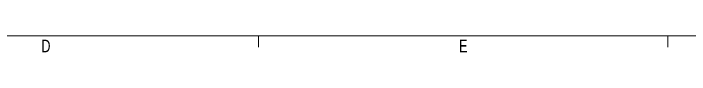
# Model space of a CAD drawing. Header units: millimetres. Extents: x 4 to 551, y 7 to 420.
# Drawn here: x 271.9 to 399.9, y 6.8 to 10 of the extents above; entities that cross this region are included whole.
import ezdxf

# ---------------------------------------------------------------- set-up
doc = ezdxf.new("R2010")
doc.units = ezdxf.units.MM
doc.styles.add('SLDTEXTSTYLE0', font='TXT', dxfattribs={"width": 0.75})

msp = doc.modelspace()

# ---------------------------------------------------------------- linework, layer by layer
at = {"color": 7, "linetype": 'Continuous', "lineweight": 0}
for p, q in [((550.777733, 9.958659), (8.277733, 9.958659)), ((318.277733, 9.958659), (318.277733, 7.804759)), ((395.777733, 9.958659), (395.777733, 7.804759))]:
    msp.add_line(p, q, dxfattribs=at)

# ---------------------------------------------------------------- texts
at = {"color": 7, "linetype": 'Continuous', "lineweight": 0, "char_height": 2.38125, "attachment_point": 1, "style": 'SLDTEXTSTYLE0'}
for s, insert in [('D', (277.17005, 9.20328)), ('E', (356.226098, 9.20328))]:
    msp.add_mtext(s, dxfattribs=dict(at, insert=insert))

doc.saveas('drawing.dxf')
